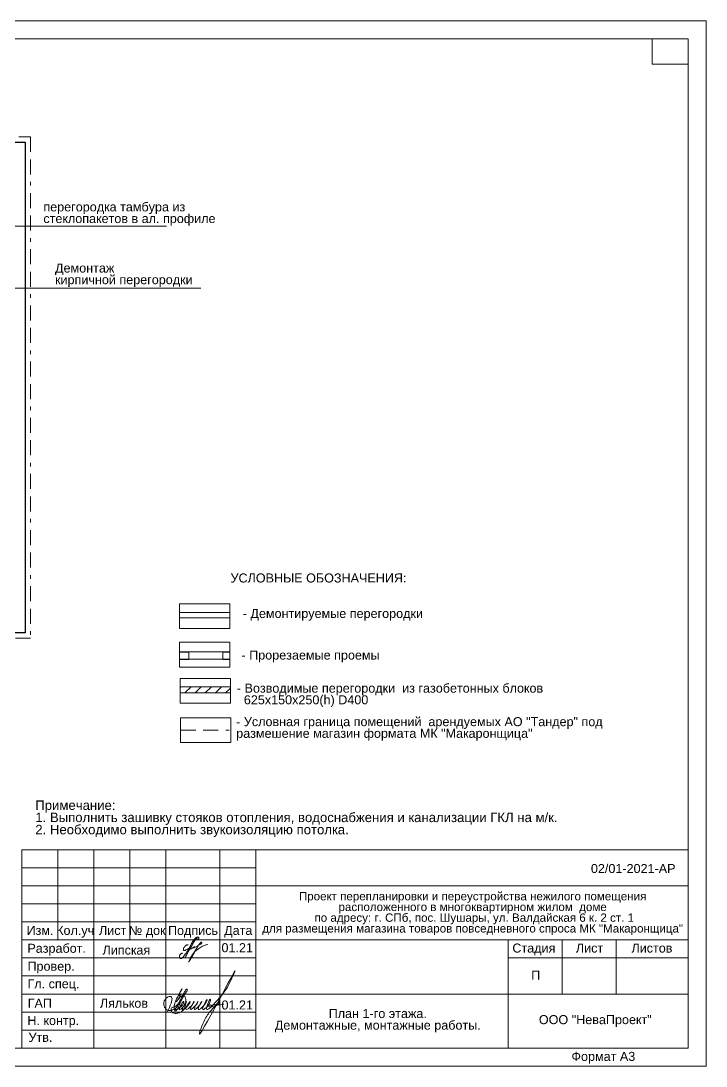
# Model space of a CAD drawing. Header units: metres. Extents: x -544.2 to -490.9, y -265.1 to -198.9.
# Drawn here: x -522.25 to -503.23, y -265.07 to -236.07 of the extents above; entities that cross this region are included whole.
import ezdxf
from ezdxf.enums import TextEntityAlignment as Align

# ---------------------------------------------------------------- set-up
doc = ezdxf.new("R2010")
doc.units = ezdxf.units.M
doc.header["$MEASUREMENT"] = 0
doc.linetypes.add('( Border )', pattern=[1.751, 0.5, -0.25, 0.5, -0.25, 0.001, -0.25])
doc.linetypes.add('DGN Style 3', pattern=[10.117817, 7.227012, -2.890805])
for name, color, linetype, lineweight in [('Level 1', 7, 'Continuous', 0), ('Level 44', 7, 'Continuous', 0), ('Level 50', 7, 'Continuous', 0), ('Level 63', 7, 'Continuous', 0)]:
    doc.layers.add(name, color=color, linetype=linetype, lineweight=lineweight)
doc.styles.add('Arial', font='CS_Gost2304.shx')
doc.styles.add('Style-Arial', font='arial.ttf')

# ---------------------------------------------------------------- blocks, each defined once
blk = doc.blocks.new('*U29')
at = {"layer": 'Level 50', "color": 7, "linetype": 'Continuous', "lineweight": 0}
for p, q in [((-20.487, 14.5), (20.513, 14.5)), ((20.513, 14.5), (20.513, -14.5)), ((20.513, -14.5), (-20.487, -14.5))]:
    blk.add_line(p, q, dxfattribs=at)
at = {"layer": 'Level 50', "color": 7, "linetype": 'Continuous', "lineweight": 13}
for p, q in [((-18.487, 14), (20.013, 14)), ((19.013, 14), (19.013, 13.3)), ((20.013, 14), (20.013, -14)), ((19.013, 13.3), (20.013, 13.3)), ((-18.926, -14), (20.013, -14))]:
    blk.add_line(p, q, dxfattribs=at)
at = {"layer": 'Level 63', "color": 7, "linetype": 'Continuous', "lineweight": 13}
for p, q in [((1.513, -8.5), (20.013, -8.5)), ((1.513, -8.5), (1.513, -14)), ((2.513, -8.5), (2.513, -11)), ((3.513, -8.5), (3.513, -14)), ((4.513, -8.5), (4.513, -11)), ((5.513, -8.5), (5.513, -14)), ((7.013, -8.5), (7.013, -14)), ((8.013, -8.5), (8.013, -14)), ((8.013, -9.5), (20.013, -9.5)), ((1.513, -10.5), (8.013, -10.5)), ((1.513, -11), (8.013, -11)), ((8.013, -11), (20.013, -11)), ((15.013, -11.5), (20.013, -11.5)), ((8.013, -12.5), (20.013, -12.5))]:
    blk.add_line(p, q, dxfattribs=at)
at = {"layer": 'Level 63', "color": 7, "linetype": 'Continuous', "lineweight": 0}
for p, q in [((1.513, -9), (8.013, -9)), ((1.513, -9.5), (8.013, -9.5)), ((1.513, -10), (8.013, -10)), ((1.513, -11.5), (8.013, -11.5)), ((1.513, -12), (8.013, -12)), ((1.513, -12.5), (8.013, -12.5)), ((1.513, -13), (8.013, -13)), ((1.513, -13.5), (8.013, -13.5))]:
    blk.add_line(p, q, dxfattribs=at)
at = {"layer": 'Level 63', "color": 7, "linetype": 'Continuous', "lineweight": 13, "flags": 128}
for points in [[(15.013, -11), (15.013, -14)], [(16.513, -11), (16.513, -12.5)], [(18.013, -11), (18.013, -12.5)]]:
    blk.add_lwpolyline(points, dxfattribs=at)
at = {"layer": 'Level 63', "color": 7, "linetype": 'Continuous', "lineweight": 0, "style": 'Style-Arial'}
for s, p in [('Изм.', (2.02, -10.735)), ('Кол.уч', (2.997, -10.735)), ('Лист', (4.036, -10.735)), ('№ док', (4.994, -10.735)), ('Подпись', (6.268, -10.735)), ('Дата', (7.524, -10.735)), ('Разработ.', (2.482, -11.231)), ('Стадия', (15.731, -11.225)), ('Лист', (17.276, -11.225)), ('Листов', (19.009, -11.225)), ('Провер.', (2.327, -11.729)), ('Гл. спец.', (2.393, -12.216)), ('ГАП', (2.014, -12.757)), ('Н. контр.', (2.388, -13.235)), ('ООО "НеваПроект"', (17.436, -13.211)), ('Утв.', (2.032, -13.702)), ('Формат А3', (17.66, -14.231))]:
    blk.add_text(s, height=0.25, dxfattribs=at).set_placement(p, align=Align.MIDDLE_CENTER)
blk = doc.blocks.new('формат_А3_1')
at = {"layer": 'Level 50', "color": 7, "linetype": 'Continuous', "lineweight": 13}
blk.add_blockref('*U29', (20.487, -14.5), dxfattribs=at)
blk = doc.blocks.new('*U24')
at = {"color": 5, "linetype": 'Continuous', "lineweight": 0}
for points, knots in [([(0.306, 0.776), (0.338, 0.808), (0.397, 0.875), (0.429, 0.933), (0.429, 0.965), (0.42, 1.007), (0.389, 1.038), (0.332, 1.045), (0.263, 1.027), (0.213, 1.007), (0.118, 0.929), (0.06, 0.874), (-0.031, 0.753), (-0.11, 0.623), (-0.214, 0.445), (-0.303, 0.264), (-0.383, 0.11), (-0.478, -0.059), (-0.639, -0.303), (-0.752, -0.465), (-0.872, -0.638), (-0.988, -0.735), (-1.017, -0.735), (-1.061, -0.743), (-1.139, -0.715), (-1.158, -0.689), (-1.176, -0.645), (-1.176, -0.576), (-1.169, -0.519), (-1.149, -0.433), (-1.081, -0.354), (-1.035, -0.336), (-0.993, -0.308), (-0.956, -0.297), (-0.92, -0.293), (-0.909, -0.307), (-0.916, -0.318)], [0, 0, 0, 0, 0.032258, 0.064516, 0.096774, 0.129032, 0.16129, 0.193548, 0.225806, 0.258065, 0.290323, 0.322581, 0.354839, 0.387097, 0.419355, 0.451613, 0.483871, 0.516129, 0.548387, 0.580645, 0.612903, 0.645161, 0.677419, 0.709677, 0.741935, 0.774194, 0.806452, 0.83871, 0.870968, 0.903226, 0.935484, 0.967742, 0.983871, 0.991935, 0.995968, 1, 1, 1, 1]), ([(0.324, 0.97), (0.325, 0.97), (0.327, 0.977), (0.319, 0.976), (0.313, 0.973), (0.304, 0.967), (0.289, 0.95), (0.206, 0.881), (0.152, 0.82), (0.093, 0.753), (-0.006, 0.617), (-0.174, 0.288), (-0.312, 0.065), (-0.539, -0.325), (-0.642, -0.514), (-0.687, -0.643), (-0.64, -0.686)], [0, 0, 0, 0, 0.005306, 0.009091, 0.012718, 0.03509, 0.04357, 0.143713, 0.287425, 0.431138, 0.57485, 0.718563, 0.862275, 0.934132, 0.97006, 1, 1, 1, 1])]:
    blk.add_open_spline(points, degree=3, knots=knots, dxfattribs=at)
blk.add_open_spline([(-0.466, 0.375), (-0.477, 0.405), (-0.522, 0.405), (-0.564, 0.389), (-0.626, 0.36), (-0.677, 0.321), (-0.751, 0.252), (-0.803, 0.178), (-0.835, 0.121), (-0.851, 0.046), (-0.851, -0.036), (-0.83, -0.076), (-0.798, -0.084), (-0.77, -0.084), (-0.711, -0.062), (-0.657, -0.037), (-0.529, 0.033), (-0.308, 0.141), (-0.219, 0.237), (-0.169, 0.317), (-0.193, 0.317), (-0.298, 0.134), (-0.31, 0.076), (-0.31, 0.056), (-0.266, 0.056), (-0.23, 0.056), (-0.158, 0.094), (-0.083, 0.14), (-0.024, 0.179), (0.022, 0.211), (0.057, 0.251), (0.057, 0.266), (0.032, 0.232), (0.004, 0.173), (-0.002, 0.145), (0.03, 0.145), (0.108, 0.188), (0.241, 0.256), (0.325, 0.302), (0.438, 0.365), (0.547, 0.44), (0.612, 0.48), (0.654, 0.521), (0.679, 0.566), (0.679, 0.617), (0.679, 0.634), (0.648, 0.626), (0.594, 0.589), (0.512, 0.517), (0.448, 0.428), (0.37, 0.31), (0.317, 0.235), (0.239, 0.11), (0.158, -0.046), (0.088, -0.178), (-0.026, -0.403), (-0.22, -0.74), (-0.324, -0.893), (-0.414, -0.996), (-0.414, -1.046), (-0.377, -1.018), (-0.317, -0.817), (-0.236, -0.634), (-0.15, -0.464), (-0.087, -0.376), (0.011, -0.254), (0.138, -0.127), (0.215, -0.06), (0.339, 0.033), (0.462, 0.119), (0.577, 0.204), (0.723, 0.281), (0.876, 0.347), (1.008, 0.391), (1.08, 0.409), (1.176, 0.43)], degree=3, dxfattribs=at)

msp = doc.modelspace()

# ---------------------------------------------------------------- hatches: boundary and pattern name
at = {"layer": 'Level 63', "linetype": 'Continuous', "lineweight": 13}
h = msp.add_hatch(dxfattribs=at)
h.set_pattern_fill('HATCH', color=5, style=0, pattern_type=2)
h.set_pattern_definition([(45, (-516.8002, -254.66983), (-0.14142, 0.14142), [])])
h.paths.add_polyline_path([(-517.82852455, -254.71961889), (-516.43353652, -254.71961889), (-516.43353652, -254.5487277), (-517.82852455, -254.5487277)])

# ---------------------------------------------------------------- linework, layer by layer
at = {"color": 1, "linetype": '( Border )', "lineweight": 13, "ltscale": 0.833333}
for p, q in [((-532.28486884, -239.2927836), (-521.98486884, -239.2927836)), ((-521.98486884, -239.2927836), (-521.98486884, -253.2027836)), ((-521.98486884, -253.2027836), (-525.38486884, -253.2027836)), ((-517.81483539, -255.75166959), (-516.41984736, -255.75166959))]:
    msp.add_line(p, q, dxfattribs=at)
at = {"color": 5, "linetype": 'Continuous', "lineweight": 13}
for p, q in [((-517.82852455, -254.5487277), (-516.43353652, -254.5487277)), ((-517.82852455, -254.71961889), (-516.43353652, -254.71961889))]:
    msp.add_line(p, q, dxfattribs=at)
at = {"color": 7, "linetype": 'Continuous', "lineweight": 13, "flags": 128}
for points in [[(-517.84250165, -252.2451919), (-516.44751362, -252.2451919), (-516.44751362, -252.9329114), (-517.84250165, -252.9329114), (-517.84250165, -252.2451919)], [(-517.84250165, -253.31581028), (-516.44751362, -253.31581028), (-516.44751362, -254.00352977), (-517.84250165, -254.00352977), (-517.84250165, -253.31581028)], [(-517.82852455, -254.3218178), (-516.43353652, -254.3218178), (-516.43353652, -255.00953729), (-517.82852455, -255.00953729), (-517.82852455, -254.3218178)], [(-517.81483539, -255.40780984), (-516.41984736, -255.40780984), (-516.41984736, -256.09552934), (-517.81483539, -256.09552934), (-517.81483539, -255.40780984)]]:
    msp.add_lwpolyline(points, close=True, dxfattribs=at)
at = {"color": 5, "linetype": 'Continuous', "lineweight": 0}
msp.add_spline([(-518.18369109, -263.56143558), (-518.08111124, -263.32681345), (-518.05594887, -263.23290621), (-518.05594887, -263.17974663), (-518.08715019, -263.14854532), (-518.13638939, -263.14854532), (-518.2136712, -263.193164), (-518.2683781, -263.26289416), (-518.28281772, -263.30324884), (-518.28281772, -263.37180827), (-518.26578444, -263.43537735), (-518.22298326, -263.49602441), (-518.17376235, -263.52444212), (-518.10705537, -263.53557595), (-518.03905992, -263.51735663), (-517.98063254, -263.49078266), (-517.94055892, -263.45980872), (-517.86925461, -263.33630604), (-517.80311587, -263.20035592), (-517.74943517, -263.09002017), (-517.69325259, -262.99270909), (-517.65607014, -262.94059165), (-517.63872055, -262.93594284), (-517.63203264, -262.96090246), (-517.6430355, -263.00196571), (-517.67548128, -263.04676855), (-517.86654891, -263.41489214), (-517.92726627, -263.52005769), (-517.97274265, -263.5463135), (-517.9849059, -263.52524612), (-517.99055452, -263.50416521), (-517.99804039, -263.42875742), (-517.96494435, -263.3052413), (-517.8701813, -263.09872046), (-517.77200102, -262.92866723), (-517.86897386, -263.12581562), (-517.80588405, -263.07026885), (-517.93454896, -263.29312301), (-517.83388255, -263.16270761), (-517.75977336, -263.11992065), (-517.70357438, -263.13497912), (-517.67679809, -263.19505757), (-517.66889433, -263.2918973), (-517.73961446, -263.51453161), (-517.82730855, -263.57876682), (-517.89181376, -263.60567764), (-517.99093607, -263.60942662), (-518.05965724, -263.58028982), (-518.07216168, -263.55863149), (-518.07971168, -263.50805907), (-518.06595525, -263.4567194), (-517.99030285, -263.4291581), (-517.8375279, -263.29229887), (-517.95292546, -263.519338), (-517.89351677, -263.48503837), (-517.73940797, -263.33092957), (-517.72729901, -263.28573833), (-517.85236203, -263.50235383), (-517.7195075, -263.40145244), (-517.65120728, -263.27864514), (-517.76846422, -263.51147878), (-517.60673205, -263.38398784), (-517.54832305, -263.27864514), (-517.67142637, -263.49604169), (-517.5054539, -263.39012312), (-517.43903104, -263.27864514), (-517.54873335, -263.49831281), (-517.37900229, -263.36193172), (-517.33153077, -263.27864514), (-517.43306261, -263.49511531), (-517.23563574, -263.30323389), (-517.23076959, -263.29102835), (-517.32915577, -263.48317652), (-517.08520073, -263.25640478), (-517.08253774, -263.24646634), (-517.20651814, -263.48672741), (-516.98763035, -263.25631275), (-516.98763035, -263.22739181), (-517.09674823, -263.47502219), (-516.79674361, -263.25035302), (-516.45297155, -262.7576867), (-516.31812902, -262.46740843), (-517.29481441, -264.15907715), (-517.11185444, -263.72745651), (-516.88730662, -263.43710682), (-516.73429219, -263.28409239), (-516.78986332, -263.3803444), (-517.05970355, -263.41268721), (-516.61737332, -263.37015872)], degree=3, dxfattribs=at)
at = {"layer": 'Level 44', "color": 7, "linetype": 'Continuous', "lineweight": 30}
for p, q in [((-522.53486884, -239.4427836), (-522.13486884, -239.4427836)), ((-522.13486884, -239.4427836), (-522.13486884, -253.0527836)), ((-522.13486884, -253.0527836), (-525.53486884, -253.0527836)), ((-517.84250165, -253.58363829), (-517.58362703, -253.58363829)), ((-516.64764838, -253.58363829), (-516.44751362, -253.58363829)), ((-517.84250165, -253.78363829), (-517.58362703, -253.78363829)), ((-516.64764838, -253.78363829), (-516.44751362, -253.78363829))]:
    msp.add_line(p, q, dxfattribs=at)
at = {"layer": 'Level 44', "color": 5, "linetype": 'Continuous', "lineweight": 0}
for p, q in [((-523.00908949, -241.77204341), (-518.20730834, -241.77204341)), ((-517.25842789, -243.49072399), (-522.97833163, -243.49072399))]:
    msp.add_line(p, q, dxfattribs=at)
at = {"layer": 'Level 44', "color": 5, "linetype": 'DGN Style 3', "lineweight": 13}
for p, q in [((-516.44751362, -252.48646039), (-517.84250165, -252.48646039)), ((-516.44751362, -252.6346873), (-517.84250165, -252.6346873)), ((-517.58362703, -253.58363829), (-516.64764838, -253.58363829)), ((-517.58362703, -253.58363829), (-517.58362703, -253.78363829)), ((-516.64764838, -253.58363829), (-516.64764838, -253.78363829)), ((-516.64764838, -253.78363829), (-517.58362703, -253.78363829))]:
    msp.add_line(p, q, dxfattribs=at)
at = {"layer": 'Level 63', "color": 5, "linetype": 'Continuous', "lineweight": 13, "flags": 128}
msp.add_lwpolyline([(-517.82852455, -254.71961889), (-516.43353652, -254.71961889), (-516.43353652, -254.5487277), (-517.82852455, -254.5487277), (-517.82852455, -254.71961889)], close=True, dxfattribs=at)

# ---------------------------------------------------------------- block references
at = {"color": 5, "linetype": 'Continuous', "lineweight": 0, "xscale": 0.335278723237385, "yscale": 0.335278723237385, "zscale": 0.335278723237385}
msp.add_blockref('*U24', (-517.45319506, -261.84335147), dxfattribs=at)
at = {"layer": 'Level 50', "color": 7, "linetype": 'Continuous', "lineweight": 13}
msp.add_blockref('формат_А3_1', (-544.22649686, -236.07495993), dxfattribs=at)

# ---------------------------------------------------------------- texts
at = {"color": 7, "linetype": 'DGN Style 3', "lineweight": 13, "style": 'Style-Arial'}
for s, p in [('02/01-2021-АР', (-506.42506437, -259.4682133)), ('П', (-508.08271086, -262.42438184))]:
    msp.add_text(s, height=0.25, dxfattribs=at).set_placement(p, align=Align.TOP_LEFT)
at = {"color": 7, "lineweight": 13, "style": 'Style-Arial'}
msp.add_text('Ляльков', height=0.25, dxfattribs=at).set_placement((-519.38904698, -263.33070493), align=Align.MIDDLE_CENTER)
at = {"color": 5, "linetype": 'Continuous', "lineweight": 0, "insert": (-521.3027448, -242.80649866), "char_height": 0.25, "attachment_point": 1, "line_spacing_factor": 0.776524, "style": 'Style-Arial'}
msp.add_mtext('Демонтаж\\Pкирпичной перегородки', dxfattribs=at)
at = {"color": 18, "linetype": 'Continuous', "lineweight": 0, "true_color": 0x000000, "insert": (-513.98798953, -251.53347144), "char_height": 0.25, "attachment_point": 5, "line_spacing_factor": 0.6, "style": 'Style-Arial'}
msp.add_mtext('УСЛОВНЫЕ ОБОЗНАЧЕНИЯ:\\P', dxfattribs=at)
at = {"color": 7, "linetype": 'Continuous', "lineweight": 0}
for s, insert, char_height, attachment_point, line_spacing_factor, style in [('\\fArial|b0|i0|c204204|p39;- Демонтируемые перегородки', (-516.09170281, -252.3910163), 0.25, 1, 0.72, 'Arial'), ('Проект перепланировки и переустройства нежилого помещения \\Pрасположенного в многоквартирном жилом  доме \\P по адресу: г. СПб, пос. Шушары, ул. Валдайская 6 к. 2 ст. 1\\Pдля размещения магазина товаров повседневного спроса МК "Макаронщица"', (-509.70855212, -260.84178732), 0.23, 5, 0.776524, 'Style-Arial'), ('План 1-го этажа. \\PДемонтажные, монтажные работы.', (-512.34237587, -263.81500708), 0.25, 5, 0.776524, 'Style-Arial')]:
    msp.add_mtext(s, dxfattribs=dict(at, insert=insert, char_height=char_height, attachment_point=attachment_point, line_spacing_factor=line_spacing_factor, style=style))
at = {"color": 7, "linetype": 'DGN Style 3', "lineweight": 13, "char_height": 0.25, "attachment_point": 1, "style": 'Style-Arial'}
for s, insert, line_spacing_factor in [('- Прорезаемые проемы', (-516.12616488, -253.54573396), 0.6), ('- Возводимые перегородки  из газобетонных блоков\\P  625х150х250(h) D400\\P', (-516.25470398, -254.46337407), 0.776524), ('- Условная граница помещений  арендуемых АО "Тандер" под \\Pразмешение магазин формата МК "Макаронщица"', (-516.2730331, -255.39307305), 0.776524)]:
    msp.add_mtext(s, dxfattribs=dict(at, insert=insert, line_spacing_factor=line_spacing_factor))
at = {"layer": 'Level 1', "color": 7, "linetype": 'Continuous', "lineweight": 0, "style": 'Style-Arial'}
msp.add_text('Липская', height=0.25, dxfattribs=at).set_placement((-519.32231427, -261.85606399), align=Align.MIDDLE_CENTER)
at = {"layer": 'Level 63', "color": 7, "linetype": 'Continuous', "lineweight": 0, "style": 'Style-Arial'}
for p in [(-516.24452786, -261.78975694), (-516.24452786, -263.37961899)]:
    msp.add_text('01.21', height=0.25, dxfattribs=at).set_placement(p, align=Align.MIDDLE_CENTER)
at = {"layer": 'Level 63', "color": 5, "linetype": 'Continuous', "lineweight": 0, "insert": (-521.62609297, -241.10998587), "char_height": 0.25, "attachment_point": 1, "line_spacing_factor": 0.776524, "style": 'Style-Arial'}
msp.add_mtext('перегородка тамбура из \\Pстеклопакетов в ал. профиле', dxfattribs=at)
at = {"layer": 'Level 63', "color": 7, "linetype": 'Continuous', "lineweight": 0, "insert": (-521.85031451, -257.70550998), "char_height": 0.26125, "attachment_point": 1, "line_spacing_factor": 0.776524, "style": 'Style-Arial'}
msp.add_mtext('Примечание:\\P1. Выполнить зашивку стояков отопления, водоснабжения и канализации ГКЛ на м/к.\\P2. Необходимо выполнить звукоизоляцию потолка.', dxfattribs=at)

doc.saveas('drawing.dxf')
